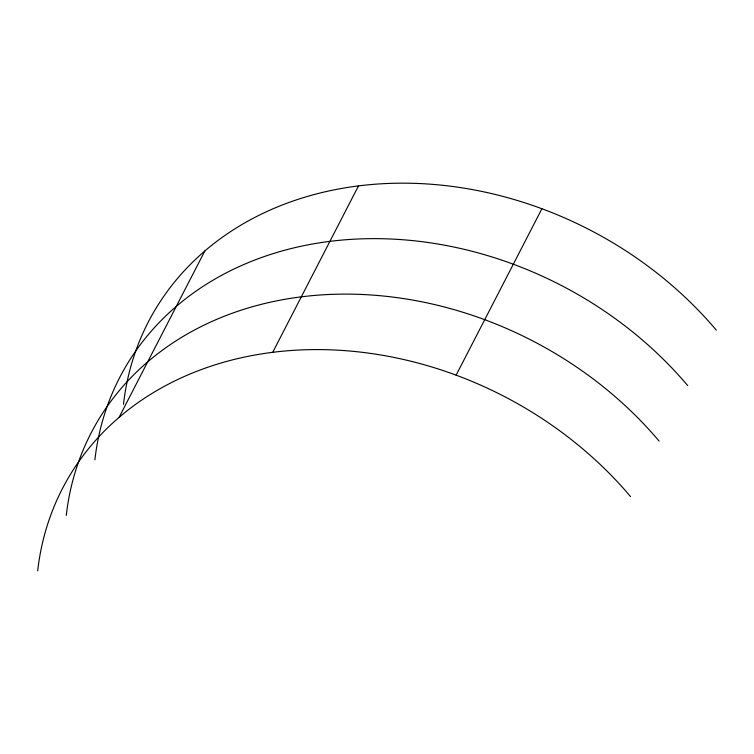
<?xml version="1.0" encoding="UTF-8"?>
<svg xmlns="http://www.w3.org/2000/svg" width="754" height="754" viewBox="0 0 754 754"><rect width="100%" height="100%" fill="white"/><g stroke="black" fill="none" stroke-linecap="round" stroke-linejoin="round"><path stroke-width="1.13" d="M119.066 417.396L204.852 250.978M37.7 570.825A349.602 284.494 27.3 0 1 272.712 352.316L358.499 185.899A349.602 284.494 27.3 0 1 716.3 330.129M456.123 375.162L541.909 208.745M123.486 404.408A349.602 284.494 27.3 0 1 358.499 185.899M94.891 459.883A349.602 284.494 27.3 0 1 329.903 241.365A349.602 284.494 27.3 0 1 687.705 385.605M66.295 515.359A349.602 284.494 27.3 0 1 301.308 296.84A349.602 284.494 27.3 0 1 659.109 441.081M272.712 352.316A349.602 284.494 27.3 0 1 630.514 496.547"/></g></svg>
